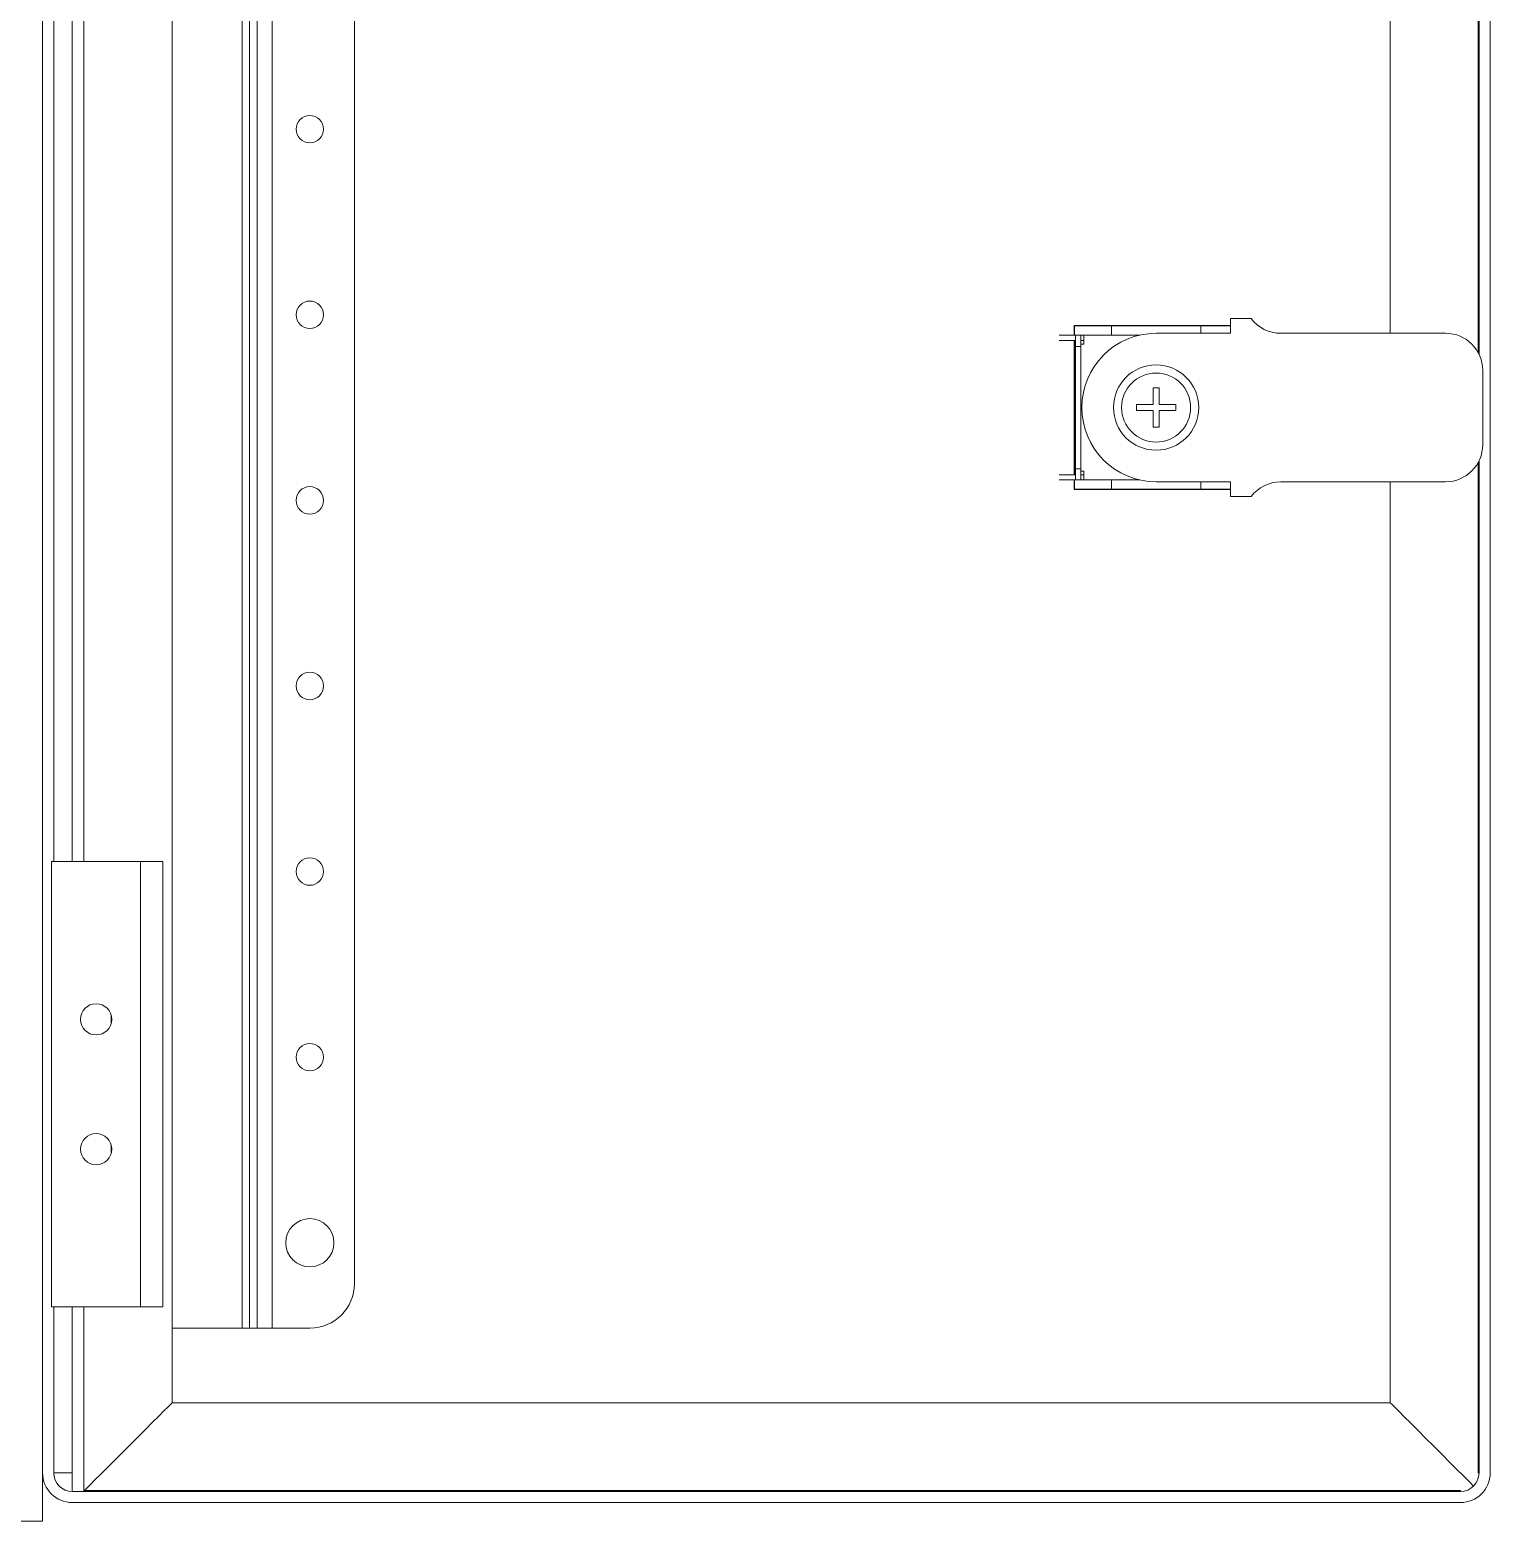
# Model space of a CAD drawing. Extents: x 4137 to 28680, y 2446 to 6814.
# Drawn here: x 16514 to 16761.9, y 6224.5 to 6477.6 of the extents above; entities that cross this region are included whole.
import ezdxf

# ---------------------------------------------------------------- set-up
doc = ezdxf.new("R2010")
doc.units = 0
doc.header["$LTSCALE"] = 0.5
doc.layers.get('0').update_dxf_attribs({"linetype": 'CONTINUOUS'})

msp = doc.modelspace()

# ---------------------------------------------------------------- linework, layer by layer
at = {"color": 7, "linetype": 'Continuous', "lineweight": 15}
for p, q in [((16516.2, 6224.46), (16516.2, 6602.46)), ((16516.2, 6224.46), (16516.2, 6602.46)), ((16516.2, 6594.27), (16516.2, 6232.65)), ((16516.2, 6594.27), (16516.2, 6232.65)), ((16759.84, 6422.84), (16759.84, 6594.27)), ((16759.84, 6422.84), (16759.84, 6594.27)), ((16760.01, 6422.5), (16760.01, 6594.27)), ((16760.01, 6422.5), (16760.01, 6594.27)), ((16761.9, 6232.65), (16761.9, 6594.27)), ((16761.9, 6232.65), (16761.9, 6594.27)), ((16538.19, 6244.56), (16538.19, 6582.36)), ((16538.19, 6244.56), (16538.19, 6582.36)), ((16744.95, 6582.36), (16744.95, 6426.06)), ((16744.95, 6582.36), (16744.95, 6426.06)), ((16550.08, 6569.7), (16550.08, 6257.22)), ((16550.08, 6569.7), (16550.08, 6257.22)), ((16551.34, 6257.22), (16551.34, 6569.7)), ((16551.34, 6257.22), (16551.34, 6569.7)), ((16552.63, 6569.7), (16552.63, 6257.22)), ((16552.63, 6569.7), (16552.63, 6257.22)), ((16555.14, 6257.22), (16555.14, 6569.7)), ((16555.14, 6257.22), (16555.14, 6569.7)), ((16569.12, 6562.14), (16569.12, 6264.78)), ((16569.12, 6562.14), (16569.12, 6264.78)), ((16518.09, 6490.51), (16518.09, 6336.41)), ((16518.09, 6490.51), (16518.09, 6336.41)), ((16523.19, 6490.51), (16523.19, 6336.41)), ((16523.19, 6490.51), (16523.19, 6336.41)), ((16691.28, 6427.38), (16717.8, 6427.38)), ((16691.28, 6425.74), (16691.28, 6427.38)), ((16691.28, 6427.38), (16717.8, 6427.38)), ((16691.28, 6425.74), (16691.28, 6427.38)), ((16697.64, 6427.32), (16691.34, 6427.32)), ((16691.34, 6427.32), (16691.34, 6425.74)), ((16697.64, 6427.32), (16691.34, 6427.32)), ((16691.34, 6427.32), (16691.34, 6425.74)), ((16697.64, 6425.74), (16697.64, 6427.32)), ((16697.64, 6427.32), (16712.76, 6427.32)), ((16697.64, 6425.74), (16697.64, 6427.32)), ((16697.64, 6427.32), (16712.76, 6427.32)), ((16712.76, 6426.06), (16712.76, 6427.32)), ((16717.8, 6427.32), (16712.76, 6427.32)), ((16712.76, 6426.06), (16712.76, 6427.32)), ((16717.8, 6427.32), (16712.76, 6427.32)), ((16717.8, 6426.06), (16717.8, 6428.58)), ((16717.8, 6428.58), (16721.33, 6428.58)), ((16717.8, 6426.06), (16717.8, 6428.58)), ((16717.8, 6428.58), (16721.33, 6428.58)), ((16691.53, 6425.74), (16688.77, 6425.74)), ((16691.53, 6425.74), (16688.77, 6425.74)), ((16688.77, 6424.86), (16691.53, 6424.86)), ((16688.77, 6424.86), (16691.53, 6424.86)), ((16691.28, 6402.06), (16691.28, 6424.86)), ((16691.28, 6402.06), (16691.28, 6424.86)), ((16691.34, 6424.86), (16691.34, 6421.02)), ((16691.34, 6424.86), (16691.34, 6421.02)), ((16692.41, 6425.74), (16691.53, 6425.74)), ((16691.53, 6425.74), (16691.53, 6423.85)), ((16692.41, 6425.74), (16691.53, 6425.74)), ((16691.53, 6425.74), (16691.53, 6423.85)), ((16692.41, 6423.85), (16692.41, 6425.74)), ((16692.91, 6425.74), (16692.41, 6425.74)), ((16692.41, 6423.85), (16692.41, 6425.74)), ((16692.91, 6425.74), (16692.41, 6425.74)), ((16692.41, 6424.86), (16692.91, 6424.86)), ((16692.41, 6424.86), (16692.91, 6424.86)), ((16692.41, 6424.23), (16692.91, 6424.23)), ((16692.41, 6424.23), (16692.91, 6424.23)), ((16692.91, 6424.23), (16692.91, 6425.74)), ((16692.91, 6425.74), (16702.4, 6425.74)), ((16692.91, 6424.23), (16692.91, 6425.74)), ((16692.91, 6425.74), (16702.4, 6425.74)), ((16705.2, 6426.06), (16717.8, 6426.06)), ((16705.2, 6426.06), (16717.8, 6426.06)), ((16726.37, 6426.06), (16754.34, 6426.06)), ((16726.37, 6426.06), (16754.34, 6426.06)), ((16691.53, 6423.85), (16692.41, 6423.85)), ((16691.53, 6423.85), (16691.53, 6403.06)), ((16691.53, 6423.85), (16692.41, 6423.85)), ((16691.53, 6423.85), (16691.53, 6403.06)), ((16692.41, 6403.06), (16692.41, 6423.85)), ((16692.41, 6403.06), (16692.41, 6423.85)), ((16691.34, 6405.9), (16691.34, 6421.02)), ((16691.34, 6421.02), (16691.53, 6421.02)), ((16691.34, 6405.9), (16691.34, 6421.02)), ((16691.34, 6421.02), (16691.53, 6421.02)), ((16760.64, 6419.76), (16760.64, 6407.16)), ((16760.64, 6419.76), (16760.64, 6407.16)), ((16705.7, 6416.8), (16704.7, 6416.8)), ((16704.7, 6416.8), (16704.7, 6413.96)), ((16705.7, 6416.8), (16704.7, 6416.8)), ((16704.7, 6416.8), (16704.7, 6413.96)), ((16705.7, 6413.96), (16705.7, 6416.8)), ((16705.7, 6413.96), (16705.7, 6416.8)), ((16704.7, 6413.96), (16701.86, 6413.96)), ((16701.86, 6413.96), (16701.86, 6412.95)), ((16704.7, 6413.96), (16701.86, 6413.96)), ((16701.86, 6413.96), (16701.86, 6412.95)), ((16708.54, 6413.96), (16705.7, 6413.96)), ((16708.54, 6413.96), (16705.7, 6413.96)), ((16708.54, 6412.95), (16708.54, 6413.96)), ((16708.54, 6412.95), (16708.54, 6413.96)), ((16701.86, 6412.95), (16704.7, 6412.95)), ((16701.86, 6412.95), (16704.7, 6412.95)), ((16704.7, 6412.95), (16704.7, 6410.12)), ((16704.7, 6412.95), (16704.7, 6410.12)), ((16705.7, 6410.12), (16705.7, 6412.95)), ((16705.7, 6412.95), (16708.54, 6412.95)), ((16705.7, 6410.12), (16705.7, 6412.95)), ((16705.7, 6412.95), (16708.54, 6412.95)), ((16704.7, 6410.12), (16705.7, 6410.12)), ((16704.7, 6410.12), (16705.7, 6410.12)), ((16691.53, 6405.9), (16691.34, 6405.9)), ((16691.34, 6405.9), (16691.34, 6402.06)), ((16691.53, 6405.9), (16691.34, 6405.9)), ((16691.34, 6405.9), (16691.34, 6402.06)), ((16759.84, 6232.65), (16759.84, 6404.08)), ((16759.84, 6232.65), (16759.84, 6404.08)), ((16760.01, 6232.65), (16760.01, 6404.41)), ((16760.01, 6232.65), (16760.01, 6404.41)), ((16691.53, 6402.06), (16688.77, 6402.06)), ((16691.53, 6402.06), (16688.77, 6402.06)), ((16688.77, 6401.17), (16691.53, 6401.17)), ((16688.77, 6401.17), (16691.53, 6401.17)), ((16691.28, 6399.54), (16691.28, 6401.17)), ((16691.28, 6399.54), (16691.28, 6401.17)), ((16691.34, 6401.17), (16691.34, 6399.6)), ((16691.34, 6401.17), (16691.34, 6399.6)), ((16692.41, 6403.06), (16691.53, 6403.06)), ((16691.53, 6403.06), (16691.53, 6401.17)), ((16692.41, 6403.06), (16691.53, 6403.06)), ((16691.53, 6403.06), (16691.53, 6401.17)), ((16691.53, 6401.17), (16692.41, 6401.17)), ((16691.53, 6401.17), (16692.41, 6401.17)), ((16692.41, 6401.17), (16692.41, 6403.06)), ((16692.41, 6401.17), (16692.41, 6403.06)), ((16692.91, 6402.69), (16692.41, 6402.69)), ((16692.91, 6402.69), (16692.41, 6402.69)), ((16692.91, 6402.06), (16692.41, 6402.06)), ((16692.91, 6402.06), (16692.41, 6402.06)), ((16692.41, 6401.17), (16692.91, 6401.17)), ((16692.41, 6401.17), (16692.91, 6401.17)), ((16692.91, 6401.17), (16692.91, 6402.69)), ((16692.91, 6401.17), (16692.91, 6402.69)), ((16702.4, 6401.17), (16692.91, 6401.17)), ((16702.4, 6401.17), (16692.91, 6401.17)), ((16697.64, 6401.17), (16697.64, 6399.6)), ((16697.64, 6401.17), (16697.64, 6399.6)), ((16717.8, 6399.54), (16691.28, 6399.54)), ((16717.8, 6399.54), (16691.28, 6399.54)), ((16691.34, 6399.6), (16697.64, 6399.6)), ((16691.34, 6399.6), (16697.64, 6399.6)), ((16712.76, 6399.6), (16697.64, 6399.6)), ((16712.76, 6399.6), (16697.64, 6399.6)), ((16717.8, 6400.86), (16705.2, 6400.86)), ((16717.8, 6400.86), (16705.2, 6400.86)), ((16712.76, 6400.86), (16712.76, 6399.6)), ((16712.76, 6400.86), (16712.76, 6399.6)), ((16712.76, 6399.6), (16717.8, 6399.6)), ((16712.76, 6399.6), (16717.8, 6399.6)), ((16717.8, 6398.34), (16717.8, 6400.86)), ((16717.8, 6398.34), (16717.8, 6400.86)), ((16754.34, 6400.86), (16726.37, 6400.86)), ((16754.34, 6400.86), (16726.37, 6400.86)), ((16744.95, 6400.86), (16744.95, 6244.56)), ((16744.95, 6400.86), (16744.95, 6244.56)), ((16721.33, 6398.34), (16717.8, 6398.34)), ((16721.33, 6398.34), (16717.8, 6398.34)), ((16517.71, 6260.81), (16517.71, 6336.41)), ((16517.71, 6336.41), (16532.83, 6336.41)), ((16517.71, 6260.81), (16517.71, 6336.41)), ((16517.71, 6336.41), (16532.83, 6336.41)), ((16532.83, 6336.41), (16532.83, 6260.81)), ((16536.61, 6336.41), (16532.83, 6336.41)), ((16532.83, 6336.41), (16532.83, 6260.81)), ((16536.61, 6336.41), (16532.83, 6336.41)), ((16536.61, 6260.81), (16536.61, 6336.41)), ((16536.61, 6260.81), (16536.61, 6336.41)), ((16527.85, 6309.06), (16527.85, 6310.21)), ((16527.85, 6309.06), (16527.85, 6310.21)), ((16527.85, 6287.01), (16527.85, 6288.16)), ((16527.85, 6287.01), (16527.85, 6288.16)), ((16532.83, 6260.81), (16517.71, 6260.81)), ((16532.83, 6260.81), (16517.71, 6260.81)), ((16518.09, 6260.81), (16518.09, 6232.65)), ((16518.09, 6260.81), (16518.09, 6232.65)), ((16523.19, 6260.81), (16523.19, 6229.5)), ((16523.19, 6260.81), (16523.19, 6229.5)), ((16532.83, 6260.81), (16536.61, 6260.81)), ((16532.83, 6260.81), (16536.61, 6260.81)), ((16538.19, 6257.22), (16550.08, 6257.22)), ((16538.19, 6257.22), (16550.08, 6257.22)), ((16551.34, 6257.22), (16550.08, 6257.22)), ((16551.34, 6257.22), (16550.08, 6257.22)), ((16551.34, 6257.22), (16552.63, 6257.22)), ((16551.34, 6257.22), (16552.63, 6257.22)), ((16552.63, 6257.22), (16555.14, 6257.22)), ((16552.63, 6257.22), (16555.14, 6257.22)), ((16555.14, 6257.22), (16561.56, 6257.22)), ((16555.14, 6257.22), (16561.56, 6257.22)), ((16744.95, 6244.56), (16538.19, 6244.56)), ((16744.95, 6244.56), (16538.19, 6244.56)), ((16518.09, 6232.65), (16521.24, 6232.65)), ((16518.09, 6232.65), (16521.24, 6232.65)), ((16521.24, 6229.5), (16521.24, 6232.65)), ((16521.24, 6229.5), (16521.24, 6232.65)), ((16760.01, 6232.65), (16759.84, 6232.65)), ((16760.01, 6232.65), (16759.84, 6232.65)), ((16521.24, 6229.5), (16756.86, 6229.5)), ((16521.24, 6229.5), (16756.86, 6229.5)), ((16523.59, 6229.5), (16523.3, 6229.67)), ((16523.3, 6229.67), (16756.86, 6229.67)), ((16523.59, 6229.5), (16523.3, 6229.67)), ((16523.3, 6229.67), (16756.86, 6229.67)), ((16756.86, 6229.5), (16756.86, 6229.67)), ((16756.86, 6229.5), (16756.86, 6229.67)), ((16521.24, 6227.61), (16756.86, 6227.61)), ((16521.24, 6227.61), (16756.86, 6227.61)), ((16264.2, 6224.46), (16516.2, 6224.46)), ((16264.2, 6224.46), (16516.2, 6224.46))]:
    msp.add_line(p, q, dxfattribs=at)
at = {"color": 8, "linetype": 'Continuous', "lineweight": 15}
for p, q in [((16521.24, 6490.51), (16521.24, 6336.41)), ((16521.24, 6490.51), (16521.24, 6336.41)), ((16521.24, 6260.81), (16521.24, 6232.65)), ((16521.24, 6260.81), (16521.24, 6232.65))]:
    msp.add_line(p, q, dxfattribs=at)
at = {"color": 7, "linetype": 'Continuous', "lineweight": 15, "flags": 128}
for points in [[(16523.3, 6229.67), (16523.68, 6230.05), (16524.28, 6230.65), (16525.08, 6231.45), (16526.06, 6232.43), (16527.19, 6233.56), (16528.43, 6234.8), (16529.75, 6236.11), (16531.09, 6237.46), (16532.42, 6238.79), (16533.69, 6240.06), (16534.87, 6241.24), (16535.92, 6242.29), (16536.8, 6243.16), (16537.48, 6243.85), (16537.95, 6244.32), (16538.19, 6244.56)], [(16523.3, 6229.67), (16523.68, 6230.05), (16524.28, 6230.65), (16525.08, 6231.45), (16526.06, 6232.43), (16527.19, 6233.56), (16528.43, 6234.8), (16529.75, 6236.11), (16531.09, 6237.46), (16532.42, 6238.79), (16533.69, 6240.06), (16534.87, 6241.24), (16535.92, 6242.29), (16536.8, 6243.16), (16537.48, 6243.85), (16537.95, 6244.32), (16538.19, 6244.56)], [(16759.09, 6230.42), (16758.33, 6231.18), (16757.38, 6232.13), (16756.26, 6233.25), (16755.01, 6234.49), (16753.68, 6235.82), (16752.31, 6237.2), (16750.94, 6238.56), (16749.63, 6239.88), (16748.41, 6241.1), (16747.32, 6242.19), (16746.4, 6243.11), (16745.69, 6243.82), (16745.2, 6244.31), (16744.95, 6244.56)], [(16759.09, 6230.42), (16758.33, 6231.18), (16757.38, 6232.13), (16756.26, 6233.25), (16755.01, 6234.49), (16753.68, 6235.82), (16752.31, 6237.2), (16750.94, 6238.56), (16749.63, 6239.88), (16748.41, 6241.1), (16747.32, 6242.19), (16746.4, 6243.11), (16745.69, 6243.82), (16745.2, 6244.31), (16744.95, 6244.56)]]:
    msp.add_lwpolyline(points, dxfattribs=at)
at = {"color": 7, "linetype": 'Continuous', "lineweight": 15}
for centre, radius in [((16561.56, 6460.71), 2.33), ((16561.56, 6460.71), 2.33), ((16561.56, 6429.21), 2.33), ((16561.56, 6429.21), 2.33), ((16705.2, 6413.46), 7.24), ((16705.2, 6413.46), 7.24), ((16705.2, 6413.46), 5.86), ((16705.2, 6413.46), 5.86), ((16561.56, 6397.71), 2.33), ((16561.56, 6397.71), 2.33), ((16561.56, 6366.21), 2.33), ((16561.56, 6366.21), 2.33), ((16561.56, 6334.71), 2.33), ((16561.56, 6334.71), 2.33), ((16525.27, 6309.63), 2.65), ((16525.27, 6309.63), 2.65), ((16561.56, 6303.21), 2.33), ((16561.56, 6303.21), 2.33), ((16525.27, 6287.58), 2.65), ((16525.27, 6287.58), 2.65), ((16561.56, 6271.71), 4.09), ((16561.56, 6271.71), 4.09)]:
    msp.add_circle(centre, radius, dxfattribs=at)
for centre, radius, start, end in [((16726.37, 6432.36), 6.3, 216.8699, 270), ((16726.37, 6432.36), 6.3, 216.8699, 270), ((16705.2, 6413.46), 12.6, 90, 270), ((16705.2, 6413.46), 12.6, 90, 270), ((16754.34, 6419.76), 6.3, 0, 90), ((16754.34, 6419.76), 6.3, 0, 90), ((16754.34, 6407.16), 6.3, 270, 0), ((16754.34, 6407.16), 6.3, 270, 0), ((16726.37, 6394.56), 6.3, 90, 143.1301), ((16726.37, 6394.56), 6.3, 90, 143.1301), ((16561.56, 6264.78), 7.56, 270, 0), ((16561.56, 6264.78), 7.56, 270, 0), ((16521.24, 6232.65), 5.04, 180, 270), ((16521.24, 6232.65), 5.04, 180, 270), ((16521.24, 6232.65), 3.15, 180, 270), ((16521.24, 6232.65), 3.15, 180, 270), ((16756.86, 6232.65), 5.04, 270, 0), ((16756.86, 6232.65), 3.15, 270, 0), ((16756.86, 6232.65), 5.04, 270, 0), ((16756.86, 6232.65), 3.15, 270, 0)]:
    msp.add_arc(centre, radius, start, end, dxfattribs=at)

doc.saveas('drawing.dxf')
